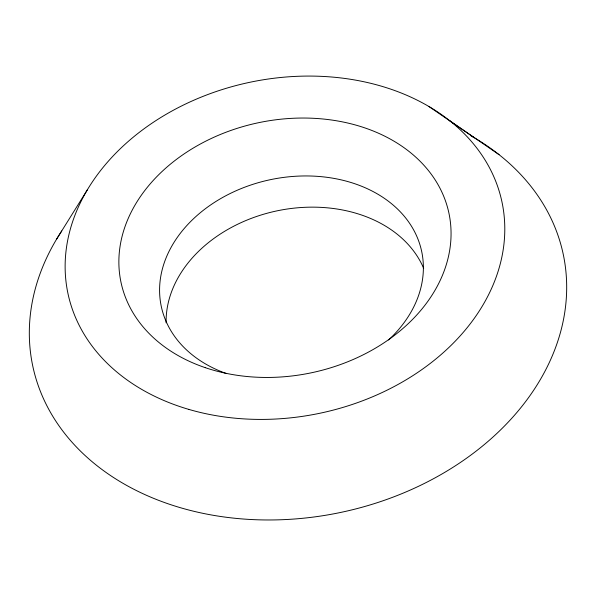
<?xml version="1.0" encoding="UTF-8"?>
<svg xmlns="http://www.w3.org/2000/svg" width="596" height="596" viewBox="0 0 596 596"><rect width="100%" height="100%" fill="white"/><g stroke="black" fill="none" stroke-linecap="round" stroke-linejoin="round"><path stroke-width="0.89" d="M56.397 239.488L87.292 189.93M449.473 120.534L499.068 154.669M429.031 106.572L474.088 137.609M470.944 135.799A271.068 206.738 -11.8 0 1 514.84 414.831A271.068 206.738 -11.8 0 1 154.349 498.651A271.068 206.738 -11.8 0 1 61.753 230.943M226.167 373.469A133.072 101.491 -11.8 0 1 182.115 231.032A133.072 101.491 -11.8 0 1 373.215 191.621A133.072 101.491 -11.8 0 1 388.577 339.973M166.113 322.853A133.072 101.491 -11.8 0 1 276.79 210.902A133.072 101.491 -11.8 0 1 423.667 268.334M188.776 409.385A221.779 169.145 -11.8 0 0 504.246 216.996A221.779 169.145 -11.8 0 0 161.866 116.853A221.779 169.145 -11.8 0 0 188.776 409.385M205.262 367.657A167.565 127.797 -11.8 0 0 451.016 230.607A167.565 127.797 -11.8 0 0 198.61 144.97A167.565 127.797 -11.8 0 0 205.262 367.657"/></g></svg>
